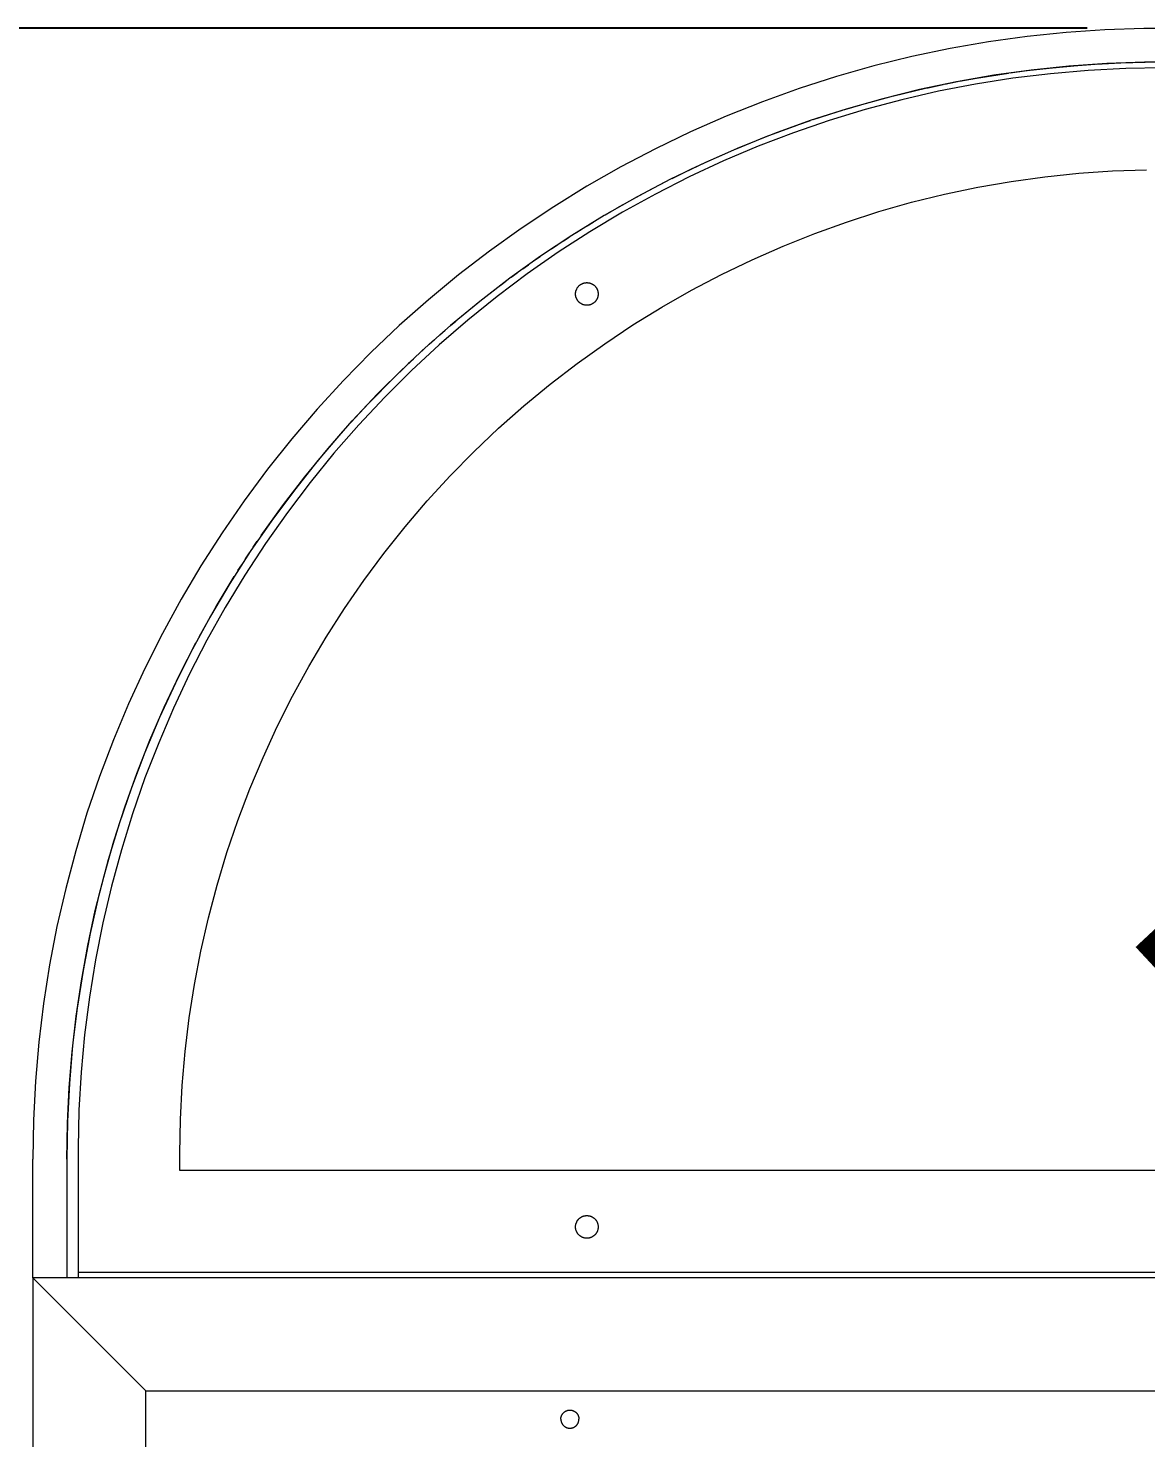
# Model space of a CAD drawing. Header units: millimetres. Extents: x -124 to 15640, y 659 to 4121.
# Drawn here: x 11461 to 11658.7, y 3871.3 to 4120.6 of the extents above; entities that cross this region are included whole.
import ezdxf

# ---------------------------------------------------------------- set-up
doc = ezdxf.new("R2010")
doc.units = ezdxf.units.MM
doc.layers.add('ZANO_R', color=7, linetype='Continuous', lineweight=0)
doc.layers.add('ZANO_W', color=1, linetype='Continuous', lineweight=0)
doc.styles.add('Arial', font='arial.ttf')
doc.styles.get("Standard").update_dxf_attribs({"font": 'ARIALUNI.TTF'})
doc.dimstyles.new('pl i ang', dxfattribs={"dimtxt": 50, "dimasz": 50, "dimexe": 1.25, "dimexo": 0.625, "dimgap": 10, "dimtad": 1, "dimtoh": 1, "dimtxsty": 'Standard', "dimcen": 2.5, "dimclrd": 1, "dimclre": 1, "dimclrt": 1, "dimadec": 0, "dimazin": 0, "dimtfac": 1, "dimtmove": 0, "dimatfit": 3, "dimfxl": 1, "dimarcsym": 1})

# ---------------------------------------------------------------- blocks, each defined once
blk = doc.blocks.new('*D486')
at = {"layer": 'ZANO_R', "color": 1, "lineweight": -2}
for p, q in [((11648.34, 4120.6), (11275.05, 4120.6)), ((11285.05, 4080.6), (11285.05, 1676.6)), ((11613.8, 1636.6), (11275.05, 1636.6))]:
    blk.add_line(p, q, dxfattribs=at)
at = {"layer": 'ZANO_R', "color": 1}
for points in [[(11291.72, 4080.6), (11278.38, 4080.6), (11285.05, 4120.6)], [(11278.38, 1676.6), (11291.72, 1676.6), (11285.05, 1636.6)]]:
    blk.add_solid(points, dxfattribs=at)
at = {"layer": 'ZANO_R', "color": 1, "insert": (11254.63, 2878.6), "char_height": 40, "attachment_point": 5, "rotation": 90, "style": 'Arial'}
blk.add_mtext('2484', dxfattribs=at)
blk = doc.blocks.new('*D491')
at = {"layer": 'ZANO_R', "color": 1, "lineweight": -2}
for p, q in [((11451.85, 4120.6), (11380.41, 4120.6)), ((11390.41, 3479.6), (11390.41, 4080.6)), ((11451.85, 3439.6), (11380.41, 3439.6))]:
    blk.add_line(p, q, dxfattribs=at)
at = {"layer": 'ZANO_R', "color": 1}
for points in [[(11397.07, 4080.6), (11383.74, 4080.6), (11390.41, 4120.6)], [(11383.74, 3479.6), (11397.07, 3479.6), (11390.41, 3439.6)]]:
    blk.add_solid(points, dxfattribs=at)
at = {"layer": 'ZANO_R', "color": 1, "insert": (11359.98, 3780.1), "char_height": 40, "attachment_point": 5, "rotation": 90, "style": 'Arial'}
blk.add_mtext('681', dxfattribs=at)
blk = doc.blocks.new('*D495')
at = {"layer": 'ZANO_W', "color": 1, "lineweight": -2}
blk.add_line((11759.89, 4012.93), (11669.69, 3928.94), dxfattribs=at)
at = {"layer": 'ZANO_W', "color": 1}
blk.add_solid([(11764.43, 4008.05), (11755.34, 4017.81), (11789.16, 4040.19)], dxfattribs=at)
at = {"layer": 'ZANO_W', "color": 1, "insert": (11686.49, 3971.97), "char_height": 40, "attachment_point": 5, "rotation": 42.9621, "style": 'Arial'}
blk.add_mtext('{\\H0.5x;R174}', dxfattribs=at)

msp = doc.modelspace()

# ---------------------------------------------------------------- linework, layer by layer
at = {"layer": 'ZANO_R'}
for p, q in [((11637.74, 4119.14), (11630.9, 4118.19)), ((11644.61, 4119.85), (11637.74, 4119.14)), ((11651.5, 4120.33), (11644.61, 4119.85)), ((11658.4, 4120.57), (11651.5, 4120.33)), ((11665.3, 4120.57), (11658.4, 4120.57)), ((11624.1, 4117), (11617.34, 4115.58)), ((11630.9, 4118.19), (11624.1, 4117)), ((11610.64, 4113.93), (11604, 4112.05)), ((11617.34, 4115.58), (11610.64, 4113.93)), ((11637.76, 4113.09), (11642.19, 4113.6)), ((11645.13, 4113.87), (11638.46, 4113.18)), ((11642.19, 4113.6), (11646.63, 4114)), ((11651.81, 4114.34), (11645.13, 4113.87)), ((11646.72, 4114.01), (11649.74, 4114.22)), ((11655.17, 4113.48), (11648.5, 4113.13)), ((11649.93, 4114.23), (11654.28, 4114.45)), ((11658.5, 4114.57), (11651.81, 4114.34)), ((11654.28, 4114.45), (11658.63, 4114.57)), ((11661.85, 4113.6), (11655.17, 4113.48)), ((11665.2, 4114.57), (11658.5, 4114.57)), ((11604, 4112.05), (11597.42, 4109.94)), ((11625.23, 4111.11), (11618.68, 4109.73)), ((11623.17, 4110.7), (11625.43, 4111.15)), ((11631.83, 4112.26), (11625.23, 4111.11)), ((11625.79, 4111.22), (11628.75, 4111.75)), ((11635.22, 4111.74), (11628.62, 4110.7)), ((11628.8, 4111.76), (11634.41, 4112.65)), ((11638.46, 4113.18), (11631.83, 4112.26)), ((11634.7, 4112.69), (11637.69, 4113.09)), ((11641.85, 4112.55), (11635.22, 4111.74)), ((11648.5, 4113.13), (11641.85, 4112.55)), ((11597.42, 4109.94), (11590.93, 4107.6)), ((11608.47, 4107.11), (11614.1, 4108.63)), ((11618.68, 4109.73), (11612.18, 4108.13)), ((11614.13, 4108.64), (11619.78, 4109.98)), ((11622.06, 4109.43), (11615.55, 4107.93)), ((11619.91, 4110.01), (11622.85, 4110.63)), ((11628.62, 4110.7), (11622.06, 4109.43)), ((11590.93, 4107.6), (11584.52, 4105.04)), ((11605.73, 4106.3), (11599.36, 4104.26)), ((11609.1, 4106.21), (11602.71, 4104.26)), ((11602.82, 4105.4), (11605.08, 4106.1)), ((11605.5, 4106.23), (11608.34, 4107.07)), ((11612.18, 4108.13), (11605.73, 4106.3)), ((11615.55, 4107.93), (11609.1, 4106.21)), ((11584.52, 4105.04), (11578.2, 4102.26)), ((11599.36, 4104.26), (11593.06, 4101.99)), ((11602.71, 4104.26), (11596.39, 4102.09)), ((11597.18, 4103.5), (11599.43, 4104.28)), ((11599.86, 4104.43), (11602.67, 4105.35)), ((11578.2, 4102.26), (11571.97, 4099.27)), ((11586.16, 4099.22), (11591.56, 4101.42)), ((11593.06, 4101.99), (11586.84, 4099.51)), ((11596.39, 4102.09), (11590.15, 4099.71)), ((11591.57, 4101.42), (11597.08, 4103.46)), ((11571.97, 4099.27), (11565.86, 4096.06)), ((11586.84, 4099.51), (11580.71, 4096.81)), ((11582.64, 4097.69), (11585.98, 4099.14)), ((11590.15, 4099.71), (11584, 4097.11)), ((11565.86, 4096.06), (11559.86, 4092.64)), ((11580.71, 4096.81), (11574.67, 4093.91)), ((11584, 4097.11), (11577.94, 4094.29)), ((11578.24, 4095.65), (11581.54, 4097.19)), ((11574.67, 4093.91), (11568.74, 4090.79)), ((11577.94, 4094.29), (11571.98, 4091.27)), ((11574.93, 4094.04), (11578.23, 4095.65)), ((11634.93, 4093.5), (11640.88, 4094.33)), ((11640.88, 4094.33), (11646.85, 4094.95)), ((11646.85, 4094.95), (11652.84, 4095.36)), ((11652.84, 4095.36), (11658.85, 4095.57)), ((11559.86, 4092.64), (11553.98, 4089.02)), ((11571.98, 4091.27), (11566.14, 4088.04)), ((11567.34, 4090.02), (11570.56, 4091.77)), ((11570.58, 4091.78), (11573.84, 4093.48)), ((11617.3, 4089.8), (11623.13, 4091.23)), ((11623.13, 4091.23), (11629.01, 4092.47)), ((11629.01, 4092.47), (11634.93, 4093.5)), ((11553.98, 4089.02), (11548.24, 4085.19)), ((11568.74, 4090.79), (11562.92, 4087.48)), ((11565.19, 4088.8), (11566.26, 4089.41)), ((11611.52, 4088.16), (11617.3, 4089.8)), ((11562.92, 4087.48), (11557.22, 4083.96)), ((11559.88, 4085.64), (11560.94, 4086.28)), ((11566.14, 4088.04), (11560.4, 4084.61)), ((11563.06, 4087.56), (11564.12, 4088.18)), ((11600.15, 4084.29), (11605.8, 4086.32)), ((11605.8, 4086.32), (11611.52, 4088.16)), ((11548.24, 4085.19), (11542.62, 4081.17)), ((11557.22, 4083.96), (11551.64, 4080.26)), ((11560.4, 4084.61), (11554.8, 4080.98)), ((11555.7, 4082.97), (11556.74, 4083.65)), ((11557.78, 4084.32), (11558.83, 4084.98)), ((11594.57, 4082.06), (11600.15, 4084.29)), ((11542.62, 4081.17), (11537.15, 4076.96)), ((11553.62, 4081.6), (11554.66, 4082.29)), ((11589.07, 4079.65), (11594.57, 4082.06)), ((11551.64, 4080.26), (11546.2, 4076.36)), ((11548.51, 4078.04), (11549.53, 4078.77)), ((11554.8, 4080.98), (11549.32, 4077.16)), ((11550.54, 4079.49), (11551.57, 4080.2)), ((11583.66, 4077.04), (11589.07, 4079.65)), ((11537.15, 4076.96), (11531.83, 4072.57)), ((11546.2, 4076.36), (11540.89, 4072.27)), ((11549.32, 4077.16), (11543.97, 4073.15)), ((11546.49, 4076.57), (11547.5, 4077.31)), ((11578.34, 4074.25), (11583.66, 4077.04)), ((11542.51, 4073.55), (11543.5, 4074.31)), ((11544.5, 4075.07), (11545.49, 4075.83)), ((11557.85, 4073.73), (11557.86, 4073.8)), ((11557.85, 4073.67), (11557.85, 4073.73)), ((11557.85, 4073.6), (11557.85, 4073.67)), ((11557.85, 4073.53), (11557.85, 4073.6)), ((11557.86, 4073.8), (11557.87, 4073.87)), ((11557.87, 4073.87), (11557.88, 4073.94)), ((11557.88, 4073.94), (11557.89, 4074.01)), ((11557.89, 4074.01), (11557.91, 4074.08)), ((11557.91, 4074.08), (11557.92, 4074.14)), ((11557.92, 4074.14), (11557.94, 4074.21)), ((11557.94, 4074.21), (11557.97, 4074.27)), ((11557.97, 4074.27), (11557.99, 4074.34)), ((11557.99, 4074.34), (11558.02, 4074.4)), ((11558.02, 4074.4), (11558.05, 4074.46)), ((11558.05, 4074.46), (11558.08, 4074.53)), ((11558.08, 4074.53), (11558.11, 4074.59)), ((11558.11, 4074.59), (11558.15, 4074.65)), ((11558.15, 4074.65), (11558.18, 4074.7)), ((11558.18, 4074.7), (11558.22, 4074.76)), ((11558.22, 4074.76), (11558.26, 4074.82)), ((11558.26, 4074.82), (11558.31, 4074.87)), ((11558.31, 4074.87), (11558.35, 4074.92)), ((11558.35, 4074.92), (11558.4, 4074.97)), ((11558.4, 4074.97), (11558.45, 4075.02)), ((11558.45, 4075.02), (11558.5, 4075.07)), ((11558.5, 4075.07), (11558.55, 4075.12)), ((11558.55, 4075.12), (11558.6, 4075.16)), ((11558.6, 4075.16), (11558.66, 4075.2)), ((11558.66, 4075.2), (11558.71, 4075.24)), ((11558.71, 4075.24), (11558.77, 4075.28)), ((11558.77, 4075.28), (11558.83, 4075.32)), ((11558.83, 4075.32), (11558.89, 4075.35)), ((11558.89, 4075.35), (11558.95, 4075.38)), ((11558.95, 4075.38), (11559.01, 4075.41)), ((11559.01, 4075.41), (11559.08, 4075.44)), ((11559.08, 4075.44), (11559.14, 4075.47)), ((11559.14, 4075.47), (11559.2, 4075.49)), ((11559.2, 4075.49), (11559.27, 4075.51)), ((11559.27, 4075.51), (11559.34, 4075.53)), ((11559.34, 4075.53), (11559.4, 4075.55)), ((11559.4, 4075.55), (11559.47, 4075.56)), ((11559.47, 4075.56), (11559.54, 4075.57)), ((11559.54, 4075.57), (11559.61, 4075.58)), ((11559.61, 4075.58), (11559.68, 4075.59)), ((11559.68, 4075.59), (11559.75, 4075.59)), ((11559.75, 4075.59), (11559.81, 4075.6)), ((11559.81, 4075.6), (11559.88, 4075.6)), ((11559.88, 4075.6), (11559.95, 4075.59)), ((11559.95, 4075.59), (11560.02, 4075.59)), ((11560.02, 4075.59), (11560.09, 4075.58)), ((11560.09, 4075.58), (11560.16, 4075.57)), ((11560.16, 4075.57), (11560.23, 4075.56)), ((11560.23, 4075.56), (11560.29, 4075.55)), ((11560.29, 4075.55), (11560.36, 4075.53)), ((11560.36, 4075.53), (11560.43, 4075.51)), ((11560.43, 4075.51), (11560.49, 4075.49)), ((11560.49, 4075.49), (11560.56, 4075.47)), ((11560.56, 4075.47), (11560.62, 4075.44)), ((11560.62, 4075.44), (11560.69, 4075.41)), ((11560.69, 4075.41), (11560.75, 4075.38)), ((11560.75, 4075.38), (11560.81, 4075.35)), ((11560.81, 4075.35), (11560.87, 4075.32)), ((11560.87, 4075.32), (11560.93, 4075.28)), ((11560.93, 4075.28), (11560.99, 4075.24)), ((11560.99, 4075.24), (11561.04, 4075.2)), ((11561.04, 4075.2), (11561.1, 4075.16)), ((11561.1, 4075.16), (11561.15, 4075.12)), ((11561.15, 4075.12), (11561.2, 4075.07)), ((11561.2, 4075.07), (11561.25, 4075.02)), ((11561.25, 4075.02), (11561.3, 4074.97)), ((11561.3, 4074.97), (11561.35, 4074.92)), ((11561.35, 4074.92), (11561.39, 4074.87)), ((11561.39, 4074.87), (11561.43, 4074.82)), ((11561.43, 4074.82), (11561.48, 4074.76)), ((11561.48, 4074.76), (11561.51, 4074.7)), ((11561.51, 4074.7), (11561.55, 4074.65)), ((11561.55, 4074.65), (11561.59, 4074.59)), ((11561.59, 4074.59), (11561.62, 4074.53)), ((11561.62, 4074.53), (11561.65, 4074.46)), ((11561.65, 4074.46), (11561.68, 4074.4)), ((11561.68, 4074.4), (11561.71, 4074.34)), ((11561.71, 4074.34), (11561.73, 4074.27)), ((11561.73, 4074.27), (11561.75, 4074.21)), ((11561.75, 4074.21), (11561.77, 4074.14)), ((11561.77, 4074.14), (11561.79, 4074.08)), ((11561.79, 4074.08), (11561.81, 4074.01)), ((11561.81, 4074.01), (11561.82, 4073.94)), ((11561.82, 4073.94), (11561.83, 4073.87)), ((11561.83, 4073.87), (11561.84, 4073.8)), ((11561.84, 4073.8), (11561.84, 4073.73)), ((11561.84, 4073.73), (11561.85, 4073.67)), ((11561.85, 4073.67), (11561.85, 4073.6)), ((11561.85, 4073.6), (11561.85, 4073.53)), ((11573.12, 4071.27), (11578.34, 4074.25)), ((11531.83, 4072.57), (11526.66, 4067.99)), ((11540.89, 4072.27), (11535.73, 4068.01)), ((11543.97, 4073.15), (11538.77, 4068.96)), ((11539.58, 4071.21), (11540.55, 4072)), ((11557.85, 4073.46), (11557.85, 4073.53)), ((11557.86, 4073.39), (11557.85, 4073.46)), ((11557.87, 4073.32), (11557.86, 4073.39)), ((11557.88, 4073.25), (11557.87, 4073.32)), ((11557.89, 4073.19), (11557.88, 4073.25)), ((11557.91, 4073.12), (11557.89, 4073.19)), ((11557.92, 4073.05), (11557.91, 4073.12)), ((11557.94, 4072.99), (11557.92, 4073.05)), ((11557.97, 4072.92), (11557.94, 4072.99)), ((11557.99, 4072.86), (11557.97, 4072.92)), ((11558.02, 4072.79), (11557.99, 4072.86)), ((11558.05, 4072.73), (11558.02, 4072.79)), ((11558.08, 4072.67), (11558.05, 4072.73)), ((11558.11, 4072.61), (11558.08, 4072.67)), ((11558.15, 4072.55), (11558.11, 4072.61)), ((11558.18, 4072.49), (11558.15, 4072.55)), ((11558.22, 4072.43), (11558.18, 4072.49)), ((11558.26, 4072.38), (11558.22, 4072.43)), ((11558.31, 4072.32), (11558.26, 4072.38)), ((11558.35, 4072.27), (11558.31, 4072.32)), ((11558.4, 4072.22), (11558.35, 4072.27)), ((11558.45, 4072.17), (11558.4, 4072.22)), ((11558.5, 4072.12), (11558.45, 4072.17)), ((11558.55, 4072.08), (11558.5, 4072.12)), ((11558.6, 4072.03), (11558.55, 4072.08)), ((11558.66, 4071.99), (11558.6, 4072.03)), ((11558.71, 4071.95), (11558.66, 4071.99)), ((11558.77, 4071.91), (11558.71, 4071.95)), ((11558.83, 4071.88), (11558.77, 4071.91)), ((11558.89, 4071.84), (11558.83, 4071.88)), ((11558.95, 4071.81), (11558.89, 4071.84)), ((11559.01, 4071.78), (11558.95, 4071.81)), ((11559.08, 4071.75), (11559.01, 4071.78)), ((11559.14, 4071.73), (11559.08, 4071.75)), ((11559.2, 4071.7), (11559.14, 4071.73)), ((11559.27, 4071.68), (11559.2, 4071.7)), ((11559.34, 4071.66), (11559.27, 4071.68)), ((11559.4, 4071.65), (11559.34, 4071.66)), ((11559.47, 4071.63), (11559.4, 4071.65)), ((11559.54, 4071.62), (11559.47, 4071.63)), ((11559.61, 4071.61), (11559.54, 4071.62)), ((11559.68, 4071.6), (11559.61, 4071.61)), ((11559.75, 4071.6), (11559.68, 4071.6)), ((11559.81, 4071.6), (11559.75, 4071.6)), ((11559.88, 4071.6), (11559.81, 4071.6)), ((11559.95, 4071.6), (11559.88, 4071.6)), ((11560.02, 4071.6), (11559.95, 4071.6)), ((11560.09, 4071.61), (11560.02, 4071.6)), ((11560.16, 4071.62), (11560.09, 4071.61)), ((11560.23, 4071.63), (11560.16, 4071.62)), ((11560.29, 4071.65), (11560.23, 4071.63)), ((11560.36, 4071.66), (11560.29, 4071.65)), ((11560.43, 4071.68), (11560.36, 4071.66)), ((11560.49, 4071.7), (11560.43, 4071.68)), ((11560.56, 4071.73), (11560.49, 4071.7)), ((11560.62, 4071.75), (11560.56, 4071.73)), ((11560.69, 4071.78), (11560.62, 4071.75)), ((11560.75, 4071.81), (11560.69, 4071.78)), ((11560.81, 4071.84), (11560.75, 4071.81)), ((11560.87, 4071.88), (11560.81, 4071.84)), ((11560.93, 4071.91), (11560.87, 4071.88)), ((11560.99, 4071.95), (11560.93, 4071.91)), ((11561.04, 4071.99), (11560.99, 4071.95)), ((11561.1, 4072.03), (11561.04, 4071.99)), ((11561.15, 4072.08), (11561.1, 4072.03)), ((11561.2, 4072.12), (11561.15, 4072.08)), ((11561.25, 4072.17), (11561.2, 4072.12)), ((11561.3, 4072.22), (11561.25, 4072.17)), ((11561.35, 4072.27), (11561.3, 4072.22)), ((11561.39, 4072.32), (11561.35, 4072.27)), ((11561.43, 4072.38), (11561.39, 4072.32)), ((11561.48, 4072.43), (11561.43, 4072.38)), ((11561.51, 4072.49), (11561.48, 4072.43)), ((11561.55, 4072.55), (11561.51, 4072.49)), ((11561.59, 4072.61), (11561.55, 4072.55)), ((11561.62, 4072.67), (11561.59, 4072.61)), ((11561.65, 4072.73), (11561.62, 4072.67)), ((11561.68, 4072.79), (11561.65, 4072.73)), ((11561.71, 4072.86), (11561.68, 4072.79)), ((11561.73, 4072.92), (11561.71, 4072.86)), ((11561.75, 4072.99), (11561.73, 4072.92)), ((11561.77, 4073.05), (11561.75, 4072.99)), ((11561.79, 4073.12), (11561.77, 4073.05)), ((11561.81, 4073.19), (11561.79, 4073.12)), ((11561.82, 4073.25), (11561.81, 4073.19)), ((11561.83, 4073.32), (11561.82, 4073.25)), ((11561.84, 4073.39), (11561.83, 4073.32)), ((11561.85, 4073.53), (11561.84, 4073.46)), ((11561.84, 4073.46), (11561.84, 4073.39)), ((11568.01, 4068.12), (11573.12, 4071.27)), ((11538.77, 4068.96), (11533.72, 4064.59)), ((11535.73, 4068), (11536.68, 4068.81)), ((11537.64, 4069.62), (11538.61, 4070.42)), ((11526.66, 4067.99), (11521.65, 4063.23)), ((11535.73, 4068.01), (11530.72, 4063.57)), ((11533.83, 4066.36), (11534.78, 4067.18)), ((11563.01, 4064.8), (11568.01, 4068.12)), ((11533.72, 4064.59), (11528.82, 4060.05)), ((11530.1, 4063), (11531.03, 4063.85)), ((11531.96, 4064.69), (11532.89, 4065.53)), ((11558.12, 4061.3), (11563.01, 4064.8)), ((11521.65, 4063.23), (11516.81, 4058.31)), ((11530.72, 4063.57), (11525.86, 4058.95)), ((11528.27, 4061.28), (11529.19, 4062.14)), ((11553.36, 4057.64), (11558.12, 4061.3)), ((11525.86, 4058.95), (11521.16, 4054.18)), ((11522.78, 4055.85), (11527.36, 4060.41)), ((11528.82, 4060.05), (11524.09, 4055.34)), ((11516.81, 4058.31), (11512.15, 4053.22)), ((11548.73, 4053.81), (11553.36, 4057.64)), ((11521.16, 4054.18), (11516.64, 4049.24)), ((11518.34, 4051.14), (11522.78, 4055.85)), ((11524.09, 4055.34), (11519.52, 4050.46)), ((11544.23, 4049.83), (11548.73, 4053.81)), ((11512.15, 4053.22), (11507.66, 4047.98)), ((11514.07, 4046.28), (11518.34, 4051.14)), ((11516.64, 4049.24), (11512.28, 4044.15)), ((11519.52, 4050.46), (11515.12, 4045.43)), ((11539.88, 4045.69), (11544.23, 4049.83)), ((11507.66, 4047.98), (11503.35, 4042.58)), ((11509.96, 4041.28), (11514.07, 4046.28)), ((11512.28, 4044.15), (11508.11, 4038.92)), ((11515.12, 4045.43), (11510.91, 4040.26)), ((11535.67, 4041.41), (11539.88, 4045.69)), ((11503.35, 4042.58), (11499.24, 4037.03)), ((11506.02, 4036.15), (11509.96, 4041.28)), ((11531.61, 4036.98), (11535.67, 4041.41)), ((11508.11, 4038.92), (11504.12, 4033.54)), ((11510.91, 4040.26), (11506.87, 4034.93)), ((11499.24, 4037.03), (11495.32, 4031.35)), ((11527.7, 4032.42), (11531.61, 4036.98)), ((11502.25, 4030.88), (11506.02, 4036.15)), ((11506.87, 4034.93), (11503.02, 4029.47)), ((11495.32, 4031.35), (11491.59, 4025.54)), ((11504.12, 4033.54), (11500.31, 4028.03)), ((11523.96, 4027.72), (11527.7, 4032.42)), ((11503.02, 4029.47), (11499.36, 4023.88)), ((11500.85, 4028.83), (11501.55, 4029.86)), ((11500.31, 4028.03), (11496.7, 4022.39)), ((11499.48, 4026.76), (11500.16, 4027.79)), ((11520.38, 4022.9), (11523.96, 4027.72)), ((11491.59, 4025.54), (11488.07, 4019.6)), ((11499.36, 4023.88), (11495.9, 4018.17)), ((11498.13, 4024.67), (11498.8, 4025.71)), ((11496.7, 4022.39), (11493.28, 4016.63)), ((11494.27, 4018.34), (11497.47, 4023.62)), ((11516.97, 4017.95), (11520.38, 4022.9)), ((11488.07, 4019.6), (11484.76, 4013.54)), ((11493.28, 4016.63), (11490.07, 4010.75)), ((11491.25, 4012.96), (11494.27, 4018.34)), ((11495.9, 4018.17), (11492.65, 4012.34)), ((11513.73, 4012.9), (11516.97, 4017.95)), ((11484.76, 4013.54), (11481.66, 4007.37)), ((11487.78, 4006.23), (11490.67, 4011.87)), ((11492.65, 4012.34), (11489.59, 4006.4)), ((11510.66, 4007.73), (11513.73, 4012.9)), ((11490.07, 4010.75), (11487.06, 4004.77)), ((11481.66, 4007.37), (11478.77, 4001.1)), ((11489.59, 4006.4), (11486.75, 4000.36)), ((11507.78, 4002.46), (11510.66, 4007.73)), ((11487.06, 4004.77), (11484.26, 3998.69)), ((11485.08, 4000.51), (11487.78, 4006.23)), ((11505.08, 3997.09), (11507.78, 4002.46)), ((11478.77, 4001.1), (11476.1, 3994.73)), ((11482.56, 3994.69), (11485.08, 4000.51)), ((11486.75, 4000.36), (11484.11, 3994.22)), ((11484.26, 3998.69), (11481.67, 3992.51)), ((11502.57, 3991.64), (11505.08, 3997.09)), ((11476.1, 3994.73), (11473.65, 3988.28)), ((11480.24, 3988.8), (11482.56, 3994.69)), ((11484.11, 3994.22), (11481.69, 3987.99)), ((11481.67, 3992.51), (11479.3, 3986.25)), ((11500.25, 3986.1), (11502.57, 3991.64)), ((11473.65, 3988.28), (11471.43, 3981.74)), ((11478.11, 3982.83), (11480.24, 3988.8)), ((11481.69, 3987.99), (11479.49, 3981.68)), ((11479.3, 3986.25), (11477.14, 3979.91)), ((11498.12, 3980.48), (11500.25, 3986.1)), ((11471.43, 3981.74), (11469.43, 3975.13)), ((11476.17, 3976.8), (11478.11, 3982.83)), ((11479.49, 3981.68), (11477.51, 3975.3)), ((11477.14, 3979.91), (11475.2, 3973.5)), ((11496.18, 3974.79), (11498.12, 3980.48)), ((11474.44, 3970.71), (11476.17, 3976.8)), ((11469.43, 3975.13), (11467.66, 3968.46)), ((11477.51, 3975.3), (11475.76, 3968.86)), ((11494.44, 3969.04), (11496.18, 3974.79)), ((11475.2, 3973.5), (11473.49, 3967.02)), ((11472.9, 3964.56), (11474.44, 3970.71)), ((11475.76, 3968.86), (11474.23, 3962.36)), ((11492.91, 3963.24), (11494.44, 3969.04)), ((11467.66, 3968.46), (11466.12, 3961.73)), ((11473.49, 3967.02), (11472, 3960.49)), ((11471.57, 3958.37), (11472.9, 3964.56)), ((11466.12, 3961.73), (11464.82, 3954.95)), ((11474.23, 3962.36), (11472.92, 3955.81)), ((11491.57, 3957.38), (11492.91, 3963.24)), ((11472, 3960.49), (11470.73, 3953.92)), ((11470.43, 3952.13), (11471.57, 3958.37)), ((11490.43, 3951.48), (11491.57, 3957.38)), ((11464.82, 3954.95), (11463.75, 3948.13)), ((11470.73, 3953.92), (11469.7, 3947.3)), ((11472.92, 3955.81), (11471.85, 3949.22)), ((11469.51, 3945.87), (11470.43, 3952.13)), ((11489.51, 3945.55), (11490.43, 3951.48)), ((11471.85, 3949.22), (11471, 3942.59)), ((11463.75, 3948.13), (11462.92, 3941.27)), ((11469.7, 3947.3), (11468.89, 3940.65)), ((11468.78, 3939.57), (11469.51, 3945.87)), ((11488.78, 3939.59), (11489.51, 3945.55)), ((11471, 3942.59), (11470.39, 3935.94)), ((11462.92, 3941.27), (11462.33, 3934.39)), ((11468.27, 3933.26), (11468.78, 3939.57)), ((11468.89, 3940.65), (11468.31, 3933.98)), ((11488.26, 3933.6), (11488.78, 3939.59)), ((11462.33, 3934.39), (11461.97, 3927.5)), ((11468.31, 3933.98), (11467.96, 3927.29)), ((11470.39, 3935.94), (11470, 3929.27)), ((11467.96, 3926.93), (11468.27, 3933.26)), ((11487.95, 3927.6), (11488.26, 3933.6)), ((11470, 3929.27), (11469.85, 3922.59)), ((11461.97, 3927.5), (11461.85, 3920.6)), ((11467.96, 3927.29), (11467.85, 3920.6)), ((11467.85, 3920.6), (11467.96, 3926.93)), ((11487.85, 3921.6), (11487.95, 3927.6)), ((11469.85, 3922.59), (11469.85, 3900.6)), ((11487.85, 3918.6), (11487.85, 3921.6)), ((11461.85, 3899.6), (11461.85, 3920.6)), ((11467.85, 3920.6), (11467.85, 3899.6)), ((11467.85, 3920.6), (11467.85, 3899.6)), ((11835.85, 3918.6), (11487.85, 3918.6)), ((11557.89, 3909.01), (11557.91, 3909.08)), ((11557.91, 3909.08), (11557.92, 3909.14)), ((11557.92, 3909.14), (11557.94, 3909.21)), ((11557.94, 3909.21), (11557.97, 3909.27)), ((11557.97, 3909.27), (11557.99, 3909.34)), ((11557.99, 3909.34), (11558.02, 3909.4)), ((11558.02, 3909.4), (11558.05, 3909.46)), ((11558.05, 3909.46), (11558.08, 3909.53)), ((11558.08, 3909.53), (11558.11, 3909.59)), ((11558.11, 3909.59), (11558.15, 3909.65)), ((11558.15, 3909.65), (11558.18, 3909.7)), ((11558.18, 3909.7), (11558.22, 3909.76)), ((11558.22, 3909.76), (11558.26, 3909.82)), ((11558.26, 3909.82), (11558.31, 3909.87)), ((11558.31, 3909.87), (11558.35, 3909.92)), ((11558.35, 3909.92), (11558.4, 3909.97)), ((11558.4, 3909.97), (11558.45, 3910.02)), ((11558.45, 3910.02), (11558.5, 3910.07)), ((11558.5, 3910.07), (11558.55, 3910.12)), ((11558.55, 3910.12), (11558.6, 3910.16)), ((11558.6, 3910.16), (11558.66, 3910.2)), ((11558.66, 3910.2), (11558.71, 3910.24)), ((11558.71, 3910.24), (11558.77, 3910.28)), ((11558.77, 3910.28), (11558.83, 3910.32)), ((11558.83, 3910.32), (11558.89, 3910.35)), ((11558.89, 3910.35), (11558.95, 3910.38)), ((11558.95, 3910.38), (11559.01, 3910.41)), ((11559.01, 3910.41), (11559.08, 3910.44)), ((11559.08, 3910.44), (11559.14, 3910.47)), ((11559.14, 3910.47), (11559.2, 3910.49)), ((11559.2, 3910.49), (11559.27, 3910.51)), ((11559.27, 3910.51), (11559.34, 3910.53)), ((11559.34, 3910.53), (11559.4, 3910.55)), ((11559.4, 3910.55), (11559.47, 3910.56)), ((11559.47, 3910.56), (11559.54, 3910.57)), ((11559.54, 3910.57), (11559.61, 3910.58)), ((11559.61, 3910.58), (11559.68, 3910.59)), ((11559.68, 3910.59), (11559.75, 3910.59)), ((11559.75, 3910.59), (11559.81, 3910.6)), ((11559.81, 3910.6), (11559.88, 3910.6)), ((11559.88, 3910.6), (11559.95, 3910.59)), ((11559.95, 3910.59), (11560.02, 3910.59)), ((11560.02, 3910.59), (11560.09, 3910.58)), ((11560.09, 3910.58), (11560.16, 3910.57)), ((11560.16, 3910.57), (11560.23, 3910.56)), ((11560.23, 3910.56), (11560.29, 3910.55)), ((11560.29, 3910.55), (11560.36, 3910.53)), ((11560.36, 3910.53), (11560.43, 3910.51)), ((11560.43, 3910.51), (11560.49, 3910.49)), ((11560.49, 3910.49), (11560.56, 3910.47)), ((11560.56, 3910.47), (11560.62, 3910.44)), ((11560.62, 3910.44), (11560.69, 3910.41)), ((11560.69, 3910.41), (11560.75, 3910.38)), ((11560.75, 3910.38), (11560.81, 3910.35)), ((11560.81, 3910.35), (11560.87, 3910.32)), ((11560.87, 3910.32), (11560.93, 3910.28)), ((11560.93, 3910.28), (11560.99, 3910.24)), ((11560.99, 3910.24), (11561.04, 3910.2)), ((11561.04, 3910.2), (11561.1, 3910.16)), ((11561.1, 3910.16), (11561.15, 3910.12)), ((11561.15, 3910.12), (11561.2, 3910.07)), ((11561.2, 3910.07), (11561.25, 3910.02)), ((11561.25, 3910.02), (11561.3, 3909.97)), ((11561.3, 3909.97), (11561.35, 3909.92)), ((11561.35, 3909.92), (11561.39, 3909.87)), ((11561.39, 3909.87), (11561.43, 3909.82)), ((11561.43, 3909.82), (11561.48, 3909.76)), ((11561.48, 3909.76), (11561.51, 3909.7)), ((11561.51, 3909.7), (11561.55, 3909.65)), ((11561.55, 3909.65), (11561.59, 3909.59)), ((11561.59, 3909.59), (11561.62, 3909.53)), ((11561.62, 3909.53), (11561.65, 3909.46)), ((11561.65, 3909.46), (11561.68, 3909.4)), ((11561.68, 3909.4), (11561.71, 3909.34)), ((11561.71, 3909.34), (11561.73, 3909.27)), ((11561.73, 3909.27), (11561.75, 3909.21)), ((11561.75, 3909.21), (11561.77, 3909.14)), ((11561.77, 3909.14), (11561.79, 3909.08)), ((11561.79, 3909.08), (11561.81, 3909.01)), ((11557.85, 3908.73), (11557.86, 3908.8)), ((11557.85, 3908.67), (11557.85, 3908.73)), ((11557.85, 3908.6), (11557.85, 3908.67)), ((11557.85, 3908.53), (11557.85, 3908.6)), ((11557.85, 3908.46), (11557.85, 3908.53)), ((11557.86, 3908.39), (11557.85, 3908.46)), ((11557.86, 3908.8), (11557.87, 3908.87)), ((11557.87, 3908.32), (11557.86, 3908.39)), ((11557.87, 3908.87), (11557.88, 3908.94)), ((11557.88, 3908.25), (11557.87, 3908.32)), ((11557.88, 3908.94), (11557.89, 3909.01)), ((11557.89, 3908.19), (11557.88, 3908.25)), ((11557.91, 3908.12), (11557.89, 3908.19)), ((11557.92, 3908.05), (11557.91, 3908.12)), ((11557.94, 3907.99), (11557.92, 3908.05)), ((11557.97, 3907.92), (11557.94, 3907.99)), ((11557.99, 3907.86), (11557.97, 3907.92)), ((11558.02, 3907.79), (11557.99, 3907.86)), ((11558.05, 3907.73), (11558.02, 3907.79)), ((11558.08, 3907.67), (11558.05, 3907.73)), ((11558.11, 3907.61), (11558.08, 3907.67)), ((11558.15, 3907.55), (11558.11, 3907.61)), ((11558.18, 3907.49), (11558.15, 3907.55)), ((11558.22, 3907.43), (11558.18, 3907.49)), ((11558.26, 3907.38), (11558.22, 3907.43)), ((11558.31, 3907.32), (11558.26, 3907.38)), ((11558.35, 3907.27), (11558.31, 3907.32)), ((11558.4, 3907.22), (11558.35, 3907.27)), ((11558.45, 3907.17), (11558.4, 3907.22)), ((11558.5, 3907.12), (11558.45, 3907.17)), ((11558.55, 3907.08), (11558.5, 3907.12)), ((11558.6, 3907.03), (11558.55, 3907.08)), ((11558.66, 3906.99), (11558.6, 3907.03)), ((11558.71, 3906.95), (11558.66, 3906.99)), ((11558.77, 3906.91), (11558.71, 3906.95)), ((11558.83, 3906.88), (11558.77, 3906.91)), ((11558.89, 3906.84), (11558.83, 3906.88)), ((11558.95, 3906.81), (11558.89, 3906.84)), ((11559.01, 3906.78), (11558.95, 3906.81)), ((11559.08, 3906.75), (11559.01, 3906.78)), ((11559.14, 3906.73), (11559.08, 3906.75)), ((11559.2, 3906.7), (11559.14, 3906.73)), ((11559.27, 3906.68), (11559.2, 3906.7)), ((11559.34, 3906.66), (11559.27, 3906.68)), ((11559.4, 3906.65), (11559.34, 3906.66)), ((11559.47, 3906.63), (11559.4, 3906.65)), ((11559.54, 3906.62), (11559.47, 3906.63)), ((11559.61, 3906.61), (11559.54, 3906.62)), ((11559.68, 3906.6), (11559.61, 3906.61)), ((11559.75, 3906.6), (11559.68, 3906.6)), ((11559.81, 3906.6), (11559.75, 3906.6)), ((11559.88, 3906.6), (11559.81, 3906.6)), ((11559.95, 3906.6), (11559.88, 3906.6)), ((11560.02, 3906.6), (11559.95, 3906.6)), ((11560.09, 3906.61), (11560.02, 3906.6)), ((11560.16, 3906.62), (11560.09, 3906.61)), ((11560.23, 3906.63), (11560.16, 3906.62)), ((11560.29, 3906.65), (11560.23, 3906.63)), ((11560.36, 3906.66), (11560.29, 3906.65)), ((11560.43, 3906.68), (11560.36, 3906.66)), ((11560.49, 3906.7), (11560.43, 3906.68)), ((11560.56, 3906.73), (11560.49, 3906.7)), ((11560.62, 3906.75), (11560.56, 3906.73)), ((11560.69, 3906.78), (11560.62, 3906.75)), ((11560.75, 3906.81), (11560.69, 3906.78)), ((11560.81, 3906.84), (11560.75, 3906.81)), ((11560.87, 3906.88), (11560.81, 3906.84)), ((11560.93, 3906.91), (11560.87, 3906.88)), ((11560.99, 3906.95), (11560.93, 3906.91)), ((11561.04, 3906.99), (11560.99, 3906.95)), ((11561.1, 3907.03), (11561.04, 3906.99)), ((11561.15, 3907.08), (11561.1, 3907.03)), ((11561.2, 3907.12), (11561.15, 3907.08)), ((11561.25, 3907.17), (11561.2, 3907.12)), ((11561.3, 3907.22), (11561.25, 3907.17)), ((11561.35, 3907.27), (11561.3, 3907.22)), ((11561.39, 3907.32), (11561.35, 3907.27)), ((11561.43, 3907.38), (11561.39, 3907.32)), ((11561.48, 3907.43), (11561.43, 3907.38)), ((11561.51, 3907.49), (11561.48, 3907.43)), ((11561.55, 3907.55), (11561.51, 3907.49)), ((11561.59, 3907.61), (11561.55, 3907.55)), ((11561.62, 3907.67), (11561.59, 3907.61)), ((11561.65, 3907.73), (11561.62, 3907.67)), ((11561.68, 3907.79), (11561.65, 3907.73)), ((11561.71, 3907.86), (11561.68, 3907.79)), ((11561.73, 3907.92), (11561.71, 3907.86)), ((11561.75, 3907.99), (11561.73, 3907.92)), ((11561.77, 3908.05), (11561.75, 3907.99)), ((11561.79, 3908.12), (11561.77, 3908.05)), ((11561.81, 3908.19), (11561.79, 3908.12)), ((11561.81, 3909.01), (11561.82, 3908.94)), ((11561.82, 3908.25), (11561.81, 3908.19)), ((11561.82, 3908.94), (11561.83, 3908.87)), ((11561.83, 3908.32), (11561.82, 3908.25)), ((11561.83, 3908.87), (11561.84, 3908.8)), ((11561.84, 3908.39), (11561.83, 3908.32)), ((11561.84, 3908.8), (11561.84, 3908.73)), ((11561.84, 3908.73), (11561.85, 3908.67)), ((11561.85, 3908.53), (11561.84, 3908.46)), ((11561.84, 3908.46), (11561.84, 3908.39)), ((11561.85, 3908.67), (11561.85, 3908.6)), ((11561.85, 3908.6), (11561.85, 3908.53)), ((11461.85, 3899.6), (11461.85, 3439.6)), ((11461.85, 3899.6), (11464.85, 3896.6)), ((11861.85, 3899.6), (11461.85, 3899.6)), ((11469.85, 3900.6), (11469.85, 3899.6)), ((11469.85, 3900.6), (11853.85, 3900.6)), ((11478.85, 3882.6), (11464.85, 3896.6)), ((11478.85, 3882.6), (11481.85, 3879.6)), ((11481.85, 3459.6), (11481.85, 3879.6)), ((11481.85, 3879.6), (11841.85, 3879.6)), ((11555.25, 3874.71), (11555.26, 3874.76)), ((11555.25, 3874.65), (11555.25, 3874.71)), ((11555.25, 3874.6), (11555.25, 3874.65)), ((11555.25, 3874.6), (11555.25, 3874.54)), ((11555.25, 3874.54), (11555.25, 3874.49)), ((11555.25, 3874.49), (11555.26, 3874.43)), ((11555.26, 3874.82), (11555.27, 3874.87)), ((11555.26, 3874.76), (11555.26, 3874.82)), ((11555.26, 3874.43), (11555.26, 3874.38)), ((11555.26, 3874.38), (11555.27, 3874.32)), ((11555.27, 3874.87), (11555.28, 3874.93)), ((11555.27, 3874.32), (11555.28, 3874.27)), ((11555.28, 3874.93), (11555.3, 3874.98)), ((11555.28, 3874.27), (11555.3, 3874.21)), ((11555.3, 3874.98), (11555.31, 3875.03)), ((11555.3, 3874.21), (11555.31, 3874.16)), ((11555.31, 3875.03), (11555.33, 3875.09)), ((11555.31, 3874.16), (11555.33, 3874.11)), ((11555.33, 3875.09), (11555.34, 3875.14)), ((11555.34, 3875.14), (11555.36, 3875.19)), ((11555.36, 3875.19), (11555.38, 3875.24)), ((11555.38, 3875.24), (11555.41, 3875.29)), ((11555.41, 3875.29), (11555.43, 3875.34)), ((11555.43, 3875.34), (11555.46, 3875.39)), ((11555.46, 3875.39), (11555.49, 3875.44)), ((11555.49, 3875.44), (11555.52, 3875.48)), ((11555.52, 3875.48), (11555.55, 3875.53)), ((11555.55, 3875.53), (11555.58, 3875.57)), ((11555.58, 3875.57), (11555.62, 3875.62)), ((11555.62, 3875.62), (11555.65, 3875.66)), ((11555.65, 3875.66), (11555.69, 3875.7)), ((11555.69, 3875.7), (11555.73, 3875.74)), ((11555.73, 3875.74), (11555.77, 3875.78)), ((11555.77, 3875.78), (11555.81, 3875.81)), ((11555.81, 3875.81), (11555.85, 3875.85)), ((11555.85, 3875.85), (11555.9, 3875.88)), ((11555.9, 3875.88), (11555.94, 3875.91)), ((11555.94, 3875.91), (11555.99, 3875.94)), ((11555.99, 3875.94), (11556.03, 3875.97)), ((11556.03, 3875.97), (11556.08, 3876)), ((11556.08, 3876), (11556.13, 3876.03)), ((11556.13, 3876.03), (11556.18, 3876.05)), ((11556.18, 3876.05), (11556.23, 3876.07)), ((11556.23, 3876.07), (11556.28, 3876.09)), ((11556.28, 3876.09), (11556.33, 3876.11)), ((11556.33, 3876.11), (11556.39, 3876.13)), ((11556.39, 3876.13), (11556.44, 3876.14)), ((11556.44, 3876.14), (11556.49, 3876.16)), ((11556.49, 3876.16), (11556.55, 3876.17)), ((11556.55, 3876.17), (11556.6, 3876.18)), ((11556.6, 3876.18), (11556.66, 3876.19)), ((11556.66, 3876.19), (11556.71, 3876.19)), ((11556.71, 3876.19), (11556.77, 3876.19)), ((11556.77, 3876.19), (11556.82, 3876.2)), ((11556.82, 3876.2), (11556.88, 3876.2)), ((11556.88, 3876.2), (11556.93, 3876.19)), ((11556.93, 3876.19), (11556.99, 3876.19)), ((11556.99, 3876.19), (11557.04, 3876.19)), ((11557.04, 3876.19), (11557.1, 3876.18)), ((11557.1, 3876.18), (11557.15, 3876.17)), ((11557.15, 3876.17), (11557.21, 3876.16)), ((11557.21, 3876.16), (11557.26, 3876.14)), ((11557.26, 3876.14), (11557.31, 3876.13)), ((11557.31, 3876.13), (11557.36, 3876.11)), ((11557.36, 3876.11), (11557.42, 3876.09)), ((11557.42, 3876.09), (11557.47, 3876.07)), ((11557.47, 3876.07), (11557.52, 3876.05)), ((11557.52, 3876.05), (11557.57, 3876.03)), ((11557.57, 3876.03), (11557.62, 3876)), ((11557.62, 3876), (11557.66, 3875.97)), ((11557.66, 3875.97), (11557.71, 3875.94)), ((11557.71, 3875.94), (11557.76, 3875.91)), ((11557.76, 3875.91), (11557.8, 3875.88)), ((11557.8, 3875.88), (11557.85, 3875.85)), ((11557.85, 3875.85), (11557.89, 3875.81)), ((11557.89, 3875.81), (11557.93, 3875.78)), ((11557.93, 3875.78), (11557.97, 3875.74)), ((11557.97, 3875.74), (11558.01, 3875.7)), ((11558.01, 3875.7), (11558.05, 3875.66)), ((11558.05, 3875.66), (11558.08, 3875.62)), ((11558.08, 3875.62), (11558.12, 3875.57)), ((11558.12, 3875.57), (11558.15, 3875.53)), ((11558.15, 3875.53), (11558.18, 3875.48)), ((11558.18, 3875.48), (11558.21, 3875.44)), ((11558.21, 3875.44), (11558.24, 3875.39)), ((11558.24, 3875.39), (11558.27, 3875.34)), ((11558.27, 3875.34), (11558.29, 3875.29)), ((11558.29, 3875.29), (11558.31, 3875.24)), ((11558.31, 3875.24), (11558.33, 3875.19)), ((11558.33, 3875.19), (11558.35, 3875.14)), ((11558.35, 3875.14), (11558.37, 3875.09)), ((11558.37, 3875.09), (11558.39, 3875.03)), ((11558.37, 3874.11), (11558.39, 3874.16)), ((11558.39, 3875.03), (11558.4, 3874.98)), ((11558.39, 3874.16), (11558.4, 3874.21)), ((11558.4, 3874.98), (11558.41, 3874.93)), ((11558.4, 3874.21), (11558.41, 3874.27)), ((11558.41, 3874.93), (11558.43, 3874.87)), ((11558.41, 3874.27), (11558.43, 3874.32)), ((11558.43, 3874.87), (11558.43, 3874.82)), ((11558.43, 3874.82), (11558.44, 3874.76)), ((11558.43, 3874.38), (11558.44, 3874.43)), ((11558.43, 3874.32), (11558.43, 3874.38)), ((11558.44, 3874.76), (11558.45, 3874.71)), ((11558.44, 3874.43), (11558.45, 3874.49)), ((11558.45, 3874.71), (11558.45, 3874.65)), ((11558.45, 3874.65), (11558.45, 3874.6)), ((11558.45, 3874.54), (11558.45, 3874.6)), ((11558.45, 3874.49), (11558.45, 3874.54)), ((11555.33, 3874.11), (11555.34, 3874.06)), ((11555.34, 3874.06), (11555.36, 3874)), ((11555.36, 3874), (11555.38, 3873.95)), ((11555.38, 3873.95), (11555.41, 3873.9)), ((11555.41, 3873.9), (11555.43, 3873.85)), ((11555.43, 3873.85), (11555.46, 3873.8)), ((11555.46, 3873.8), (11555.49, 3873.76)), ((11555.49, 3873.76), (11555.52, 3873.71)), ((11555.52, 3873.71), (11555.55, 3873.67)), ((11555.55, 3873.67), (11555.58, 3873.62)), ((11555.58, 3873.62), (11555.62, 3873.58)), ((11555.62, 3873.58), (11555.65, 3873.54)), ((11555.65, 3873.54), (11555.69, 3873.5)), ((11555.69, 3873.5), (11555.73, 3873.46)), ((11555.73, 3873.46), (11555.77, 3873.42)), ((11555.77, 3873.42), (11555.81, 3873.38)), ((11555.81, 3873.38), (11555.85, 3873.35)), ((11555.85, 3873.35), (11555.9, 3873.31)), ((11555.9, 3873.31), (11555.94, 3873.28)), ((11555.94, 3873.28), (11555.99, 3873.25)), ((11555.99, 3873.25), (11556.03, 3873.22)), ((11556.03, 3873.22), (11556.08, 3873.19)), ((11556.08, 3873.19), (11556.13, 3873.17)), ((11556.13, 3873.17), (11556.18, 3873.14)), ((11556.18, 3873.14), (11556.23, 3873.12)), ((11556.23, 3873.12), (11556.28, 3873.1)), ((11556.28, 3873.1), (11556.33, 3873.08)), ((11556.33, 3873.08), (11556.39, 3873.07)), ((11556.39, 3873.07), (11556.44, 3873.05)), ((11556.44, 3873.05), (11556.49, 3873.04)), ((11556.49, 3873.04), (11556.55, 3873.03)), ((11556.55, 3873.03), (11556.6, 3873.02)), ((11556.6, 3873.02), (11556.66, 3873.01)), ((11556.66, 3873.01), (11556.71, 3873)), ((11556.71, 3873), (11556.77, 3873)), ((11556.77, 3873), (11556.82, 3873)), ((11556.82, 3873), (11556.88, 3873)), ((11556.88, 3873), (11556.93, 3873)), ((11556.93, 3873), (11556.99, 3873)), ((11556.99, 3873), (11557.04, 3873.01)), ((11557.04, 3873.01), (11557.1, 3873.02)), ((11557.1, 3873.02), (11557.15, 3873.03)), ((11557.15, 3873.03), (11557.21, 3873.04)), ((11557.21, 3873.04), (11557.26, 3873.05)), ((11557.26, 3873.05), (11557.31, 3873.07)), ((11557.31, 3873.07), (11557.36, 3873.08)), ((11557.36, 3873.08), (11557.42, 3873.1)), ((11557.42, 3873.1), (11557.47, 3873.12)), ((11557.47, 3873.12), (11557.52, 3873.14)), ((11557.52, 3873.14), (11557.57, 3873.17)), ((11557.57, 3873.17), (11557.62, 3873.19)), ((11557.62, 3873.19), (11557.66, 3873.22)), ((11557.66, 3873.22), (11557.71, 3873.25)), ((11557.71, 3873.25), (11557.76, 3873.28)), ((11557.76, 3873.28), (11557.8, 3873.31)), ((11557.8, 3873.31), (11557.85, 3873.35)), ((11557.85, 3873.35), (11557.89, 3873.38)), ((11557.89, 3873.38), (11557.93, 3873.42)), ((11557.93, 3873.42), (11557.97, 3873.46)), ((11557.97, 3873.46), (11558.01, 3873.5)), ((11558.01, 3873.5), (11558.05, 3873.54)), ((11558.05, 3873.54), (11558.08, 3873.58)), ((11558.08, 3873.58), (11558.12, 3873.62)), ((11558.12, 3873.62), (11558.15, 3873.67)), ((11558.15, 3873.67), (11558.18, 3873.71)), ((11558.18, 3873.71), (11558.21, 3873.76)), ((11558.21, 3873.76), (11558.24, 3873.8)), ((11558.24, 3873.8), (11558.27, 3873.85)), ((11558.27, 3873.85), (11558.29, 3873.9)), ((11558.29, 3873.9), (11558.31, 3873.95)), ((11558.31, 3873.95), (11558.33, 3874)), ((11558.33, 3874), (11558.35, 3874.06)), ((11558.35, 3874.06), (11558.37, 3874.11))]:
    msp.add_line(p, q, dxfattribs=at)

# ---------------------------------------------------------------- dimensions: what is measured, and where the dimension line sits
for base, p1, p2, picture, middle in [((11285.05, 1636.6), (11658.34, 4120.6), (11623.8, 1636.6), '*D486', (11254.63, 2878.6)), ((11390.41, 4120.6), (11461.85, 3439.6), (11461.85, 4120.6), '*D491', (11359.98, 3780.1))]:
    dim = msp.add_linear_dim(base=base, p1=p1, p2=p2, angle=90, dimstyle='pl i ang', override={"dimtxt": 40, "dimasz": 40, "dimexe": 10, "dimexo": 10, "dimtoh": 0, "dimdec": 0, "dimtxsty": 'Arial', "dimtdec": 0, "dimtmove": 1}, dxfattribs=at)
    dim.commit()
    dim.dimension.update_dxf_attribs({"geometry": picture, "text_midpoint": middle})
at = {"layer": 'ZANO_W'}
dim = msp.add_radius_dim(center=(11661.85, 3921.64), mpoint=(11789.16, 4040.19), text='{\\H0.5x;<>}', dimstyle='pl i ang', override={"dimtxt": 40, "dimasz": 40, "dimexe": 10, "dimexo": 10, "dimtoh": 0, "dimdec": 0, "dimtxsty": 'Arial', "dimtdec": 0, "dimtmove": 1}, dxfattribs=at)
dim.commit()
dim.dimension.update_dxf_attribs({"geometry": '*D495', "text_midpoint": (11700.15, 3957.31), "dimtype": 164})

doc.saveas('drawing.dxf')
